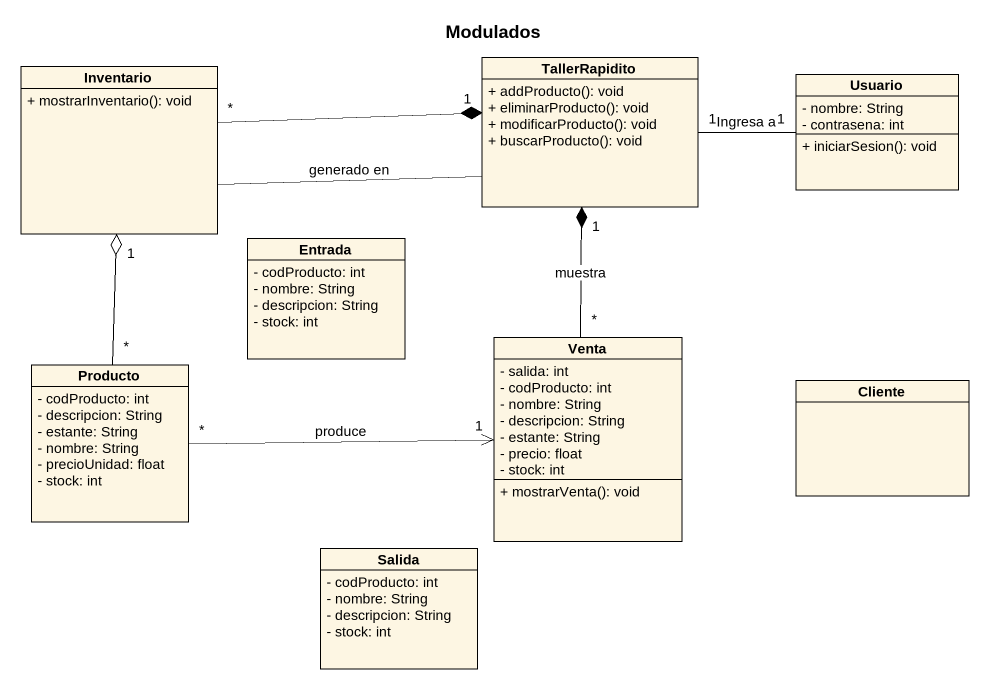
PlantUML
@startuml
title Modulados
hide circle
hide empty members
skinparam classAttributeIconSize 0
class TallerRapidito {
  + addProducto(): void
  + eliminarProducto(): void
  + modificarProducto(): void
  + buscarProducto(): void
}
class Inventario {
  + mostrarInventario(): void
}
class Usuario {
  - nombre: String
  - contrasena: int
  + iniciarSesion(): void
}
class Entrada {
  - codProducto: int
  - nombre: String
  - descripcion: String
  - stock: int
}
class Venta {
  - salida: int
  - codProducto: int
  - nombre: String
  - descripcion: String
  - estante: String
  - precio: float
  - stock: int
  + mostrarVenta(): void
}
class Producto {
  - codProducto: int
  - descripcion: String
  - estante: String
  - nombre: String
  - precioUnidad: float
  - stock: int
}
class Cliente
class Salida {
  - codProducto: int
  - nombre: String
  - descripcion: String
  - stock: int
}
TallerRapidito "1" -right- "1" Usuario : Ingresa a
Inventario -right- TallerRapidito : generado en
Inventario "*" -right-* "1" TallerRapidito
Venta "*" -up-* "1" TallerRapidito : muestra
Producto "*" -up-o "1" Inventario
Producto "*" -right-> "1" Venta : produce
@enduml
